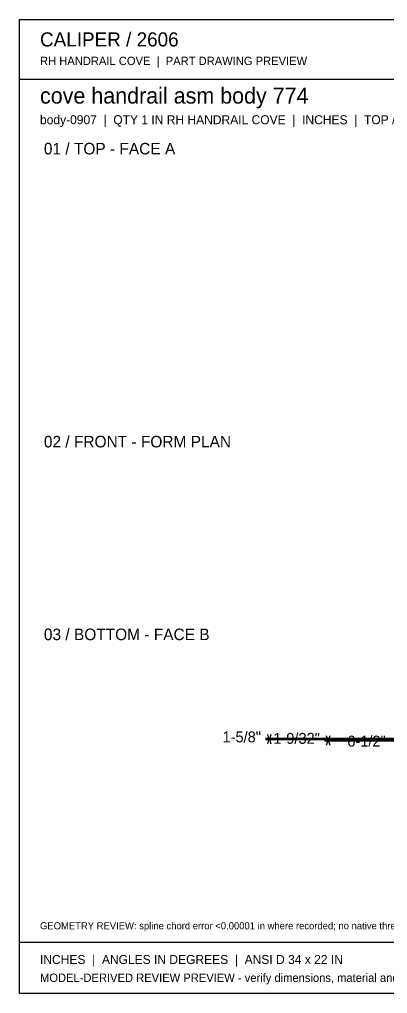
# Model space of a CAD drawing. Header units: inches. Extents: x 31 to 2213, y 31 to 1421.
# Drawn here: x 31 to 557, y 31 to 1421 of the extents above; entities that cross this region are included whole.
import ezdxf
from ezdxf.enums import TextEntityAlignment as Align

# ---------------------------------------------------------------- set-up
doc = ezdxf.new("R2010")
doc.units = ezdxf.units.IN
doc.header["$MEASUREMENT"] = 0

msp = doc.modelspace()

# ---------------------------------------------------------------- linework, layer by layer
at = {"layer": 'ANNOTATION'}
for p, q in [((1005.4, 394.9), (382.3, 394.9)), ((978.4, 393.2), (382.3, 393.2)), ((387.8, 393.2), (385.5, 400.6)), ((385.5, 387.5), (387.8, 394.9)), ((390.1, 400.6), (387.8, 393.2)), ((387.8, 394.9), (387.8, 393.2)), ((387.8, 394.9), (390.1, 387.5)), ((1007.5, 392.6), (466.4, 392.6)), ((979.6, 391.3), (466.4, 391.3)), ((471.9, 391.3), (469.6, 398.7)), ((469.6, 385.3), (471.9, 392.6)), ((474.2, 398.7), (471.9, 391.3)), ((471.9, 392.6), (471.9, 391.3)), ((471.9, 392.6), (474.2, 385.3))]:
    msp.add_line(p, q, dxfattribs=at)
at = {"layer": 'OUTLINE'}
for p, q in [((31.2, 1420.8), (2212.8, 1420.8)), ((31.2, 31.2), (31.2, 1420.8)), ((31.2, 1335.6), (2212.8, 1335.6)), ((31.2, 104.5), (2212.8, 104.5)), ((2212.8, 31.2), (31.2, 31.2))]:
    msp.add_line(p, q, dxfattribs=at)

# ---------------------------------------------------------------- texts
at = {"layer": 'ANNOTATION'}
for s, height, p in [('CALIPER / 2606', 20.167, (60.5, 1382.3)), ('RH HANDRAIL COVE  |  PART DRAWING PREVIEW', 11.917, (60.5, 1355.8)), ('cove handrail asm body 774', 22.917, (60.5, 1300.8)), ('body-0907  |  QTY 1 IN RH HANDRAIL COVE  |  INCHES  |  TOP / FRONT / BOTTOM SCALE 1:66', 12.833, (60.5, 1271.4)), ('01 / TOP - FACE A', 16.5, (66, 1228.3)), ('02 / FRONT - FORM PLAN', 16.5, (66, 810.3)), ('03 / BOTTOM - FACE B', 16.5, (66, 535.3)), ('GEOMETRY REVIEW: spline chord error <0.00001 in where recorded; no native thread specifications supplied.', 10.0833, (60.5, 122.8)), ('INCHES  |  ANGLES IN DEGREES  |  ANSI D 34 x 22 IN', 12.833, (60.5, 73.3)), ('MODEL-DERIVED REVIEW PREVIEW - verify dimensions, material and tolerances before fabrication.', 11.917, (60.5, 47.7))]:
    msp.add_text(s, height=height, dxfattribs=at).set_placement(p)
for s, p in [('1-5/8"', (375.9, 389.5)), ('1-9/32"', (460, 387.4)), ('6-1/2"', (554, 383.5))]:
    msp.add_text(s, height=15.58, dxfattribs=at).set_placement(p, align=Align.RIGHT)

doc.saveas('drawing.dxf')
